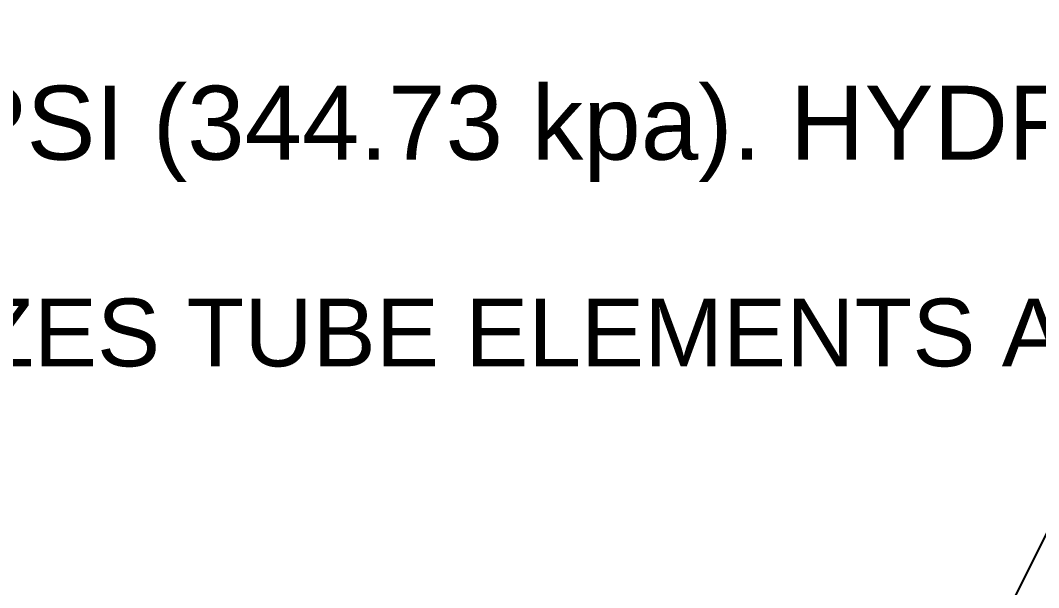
# Model space of a CAD drawing. Header units: inches. Extents: x 14 to 368, y 5 to 236.
# Drawn here: x 260.29 to 285.29, y 126.77 to 140.7 of the extents above; entities that cross this region are included whole.
import ezdxf

# ---------------------------------------------------------------- set-up
doc = ezdxf.new("R2010")
doc.units = ezdxf.units.IN
doc.header["$LTSCALE"] = 11
doc.header["$MEASUREMENT"] = 0
doc.layers.add('Symbol', color=7, linetype='Continuous', lineweight=25)
doc.layers.add('Symbol (ANSI)', color=7, linetype='Continuous', lineweight=25)
doc.styles.add('Standard D-E', font='arial.ttf')
doc.styles.add('Standard D-E NeptuneBenson', font='arial.ttf')
doc.dimstyles.new('Default D-E$7', dxfattribs={"dimscale": 11, "dimtxt": 0.15, "dimasz": 0.098425, "dimexe": 0.125, "dimexo": 0.0625, "dimgap": 0.031496, "dimtad": 0, "dimtih": 1, "dimtoh": 1, "dimrnd": 1e-08, "dimzin": 4, "dimdsep": 46, "dimtxsty": 'Standard D-E', "dimcen": 0.09, "dimdle": 0.393701, "dimclrd": 256, "dimclre": 256, "dimclrt": 256, "dimadec": 0, "dimazin": 1, "dimtfac": 1, "dimtofl": 0, "dimtmove": 0, "dimatfit": 3, "dimfxl": 1, "dimtolj": 1, "dimtzin": 4, "dimlwd": -1, "dimlwe": -1, "dimarcsym": 0})

msp = doc.modelspace()

# ---------------------------------------------------------------- texts
at = {"layer": 'Symbol (ANSI)', "insert": (219.791202, 196.586037), "char_height": 1.814999942, "width": 148.64247032, "attachment_point": 1, "line_spacing_factor": 1.727336, "style": 'Standard D-E NeptuneBenson'}
msp.add_mtext('NOTES:\\P1.^IFILTER TANK IS TO BE CONSTRUCTED OF HIGH QUALITY A36 CARBON STEEL, UPPER HEAD THICKNESS = 1 1/2" \\P(38.1mm), LOWER HEAD THICKNESS = 5/16" (7.93mm) & SHELL THICKNESS = 1/4" (6.35mm).\\P2.^IINTERIOR OF TANK IS LINED WITH FLEXSOL 3000. EXTERIOR IS COATED WITH 5-8 MILS OF HIGH SOLIDS ENAMEL. \\PNO WELDING OR EXTREME HEAT IS TO BE APPLIED TO TANK AFTER LINING OR COATING PROCESS IS DONE.\\P3.^IELECTRICAL REQUIREMENTS: 120VAC-10-60Hz, 15 AMP CIRCUIT PROTECTION.\\P4.^ILOCATE ALL ELECTRICAL ITEMS IN A NON-HAZARDOUS LOCATION.\\P5.^IELECTRICAL CONNECTIONS ARE THE RESPONSIBILITY OF THE CUSTOMER.\\P6.^IMEDIA QUANTITIES ARE INDICATED FOR INFORMATIONAL PURPOSES ONLY.\\P7.^IALL PNEUMATIC TUBING SUPPLIED BY POOL CONTRACTOR.\\P8.^IDRAIN VALVE MUST BE A BUTTERFLY VALVE AND INSTALLED DIRECTLY ON THE BOTTOM TANK HEAD.\\P{\\H1x;9.^IDESIGN PRESSURE IS 50 PSI (344.73 kpa). HYDROSTATICALLY TESTED TO 75 PSI (517.11 kpa).\\P\\H0.91667x;10.^ITHIS PRECOAT FILTER UTILIZES TUBE ELEMENTS AND THE EFFECTIVE FILTRATION AREA REPRESENTS THE \\PUNCOATED AREA.}', dxfattribs=at)

# ---------------------------------------------------------------- leaders
at = {"layer": 'Symbol', "annotation_type": 0, "has_hookline": 1, "hookline_direction": 0, "text_width": 19.540008}
msp.add_leader([(282.387401, 121.870817), (286.214066, 129.567438), (287.296743, 129.567438)], dimstyle='Default D-E$7', override={"dimtad": 0}, dxfattribs=at)

doc.saveas('drawing.dxf')
